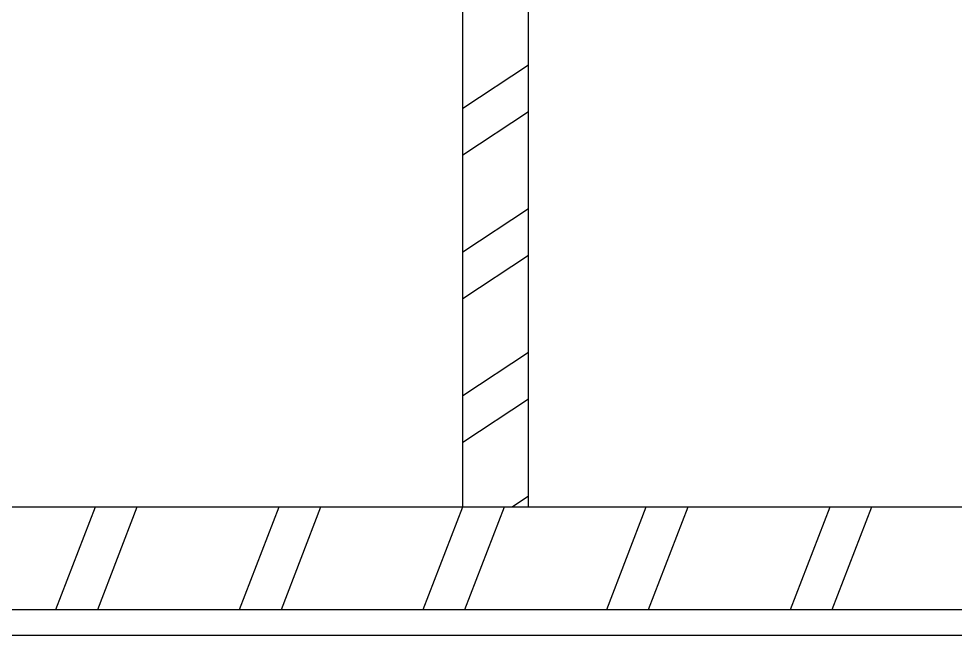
# Model space of a CAD drawing. Extents: x 1031190 to 1725648, y 733081 to 1571294.
# Drawn here: x 1139374 to 1140671, y 1216638 to 1217492 of the extents above; entities that cross this region are included whole.
import ezdxf

# ---------------------------------------------------------------- set-up
doc = ezdxf.new("R2010")
doc.units = 0
doc.header["$LTSCALE"] = 1000
doc.header["$MEASUREMENT"] = 0

msp = doc.modelspace()

# ---------------------------------------------------------------- linework, layer by layer
for p, q in [((1139988.4, 1216815.8), (1139988.4, 1219271.7)), ((1140079.6, 1216815.8), (1140079.6, 1219271.7)), ((1139988.4, 1217367.9), (1140079.6, 1217428)), ((1139988.4, 1217303.3), (1140079.6, 1217363.4)), ((1139988.4, 1217168.8), (1140079.6, 1217229)), ((1139988.4, 1217104.2), (1140079.6, 1217164.4)), ((1139988.4, 1216969.8), (1140079.6, 1217030)), ((1139988.4, 1216905.2), (1140079.6, 1216965.4)), ((1140056.7, 1216815.8), (1140079.6, 1216831)), ((1138922.5, 1216815.8), (1141145.6, 1216815.8)), ((1139425, 1216673.3), (1139479.8, 1216815.8)), ((1139482.9, 1216673.3), (1139537.7, 1216815.8)), ((1139679.3, 1216673.3), (1139734.1, 1216815.8)), ((1139737.2, 1216673.3), (1139792, 1216815.8)), ((1139933.6, 1216673.3), (1139988.4, 1216815.8)), ((1139991.5, 1216673.3), (1140046.3, 1216815.8)), ((1140187.9, 1216673.3), (1140242.7, 1216815.8)), ((1140245.8, 1216673.3), (1140300.7, 1216815.8)), ((1140442.2, 1216673.3), (1140497.1, 1216815.8)), ((1140500.2, 1216673.3), (1140555, 1216815.8))]:
    msp.add_line(p, q)
at = {"linetype": 'Continuous'}
for p, q in [((1138202.3, 1216673.3), (1141884.2, 1216673.3)), ((1138202.3, 1216637.6), (1141884.2, 1216637.6))]:
    msp.add_line(p, q, dxfattribs=at)
at = {"color": 7}
msp.add_line((1138922.5, 1216673.3), (1141145.6, 1216673.3), dxfattribs=at)

doc.saveas('drawing.dxf')
